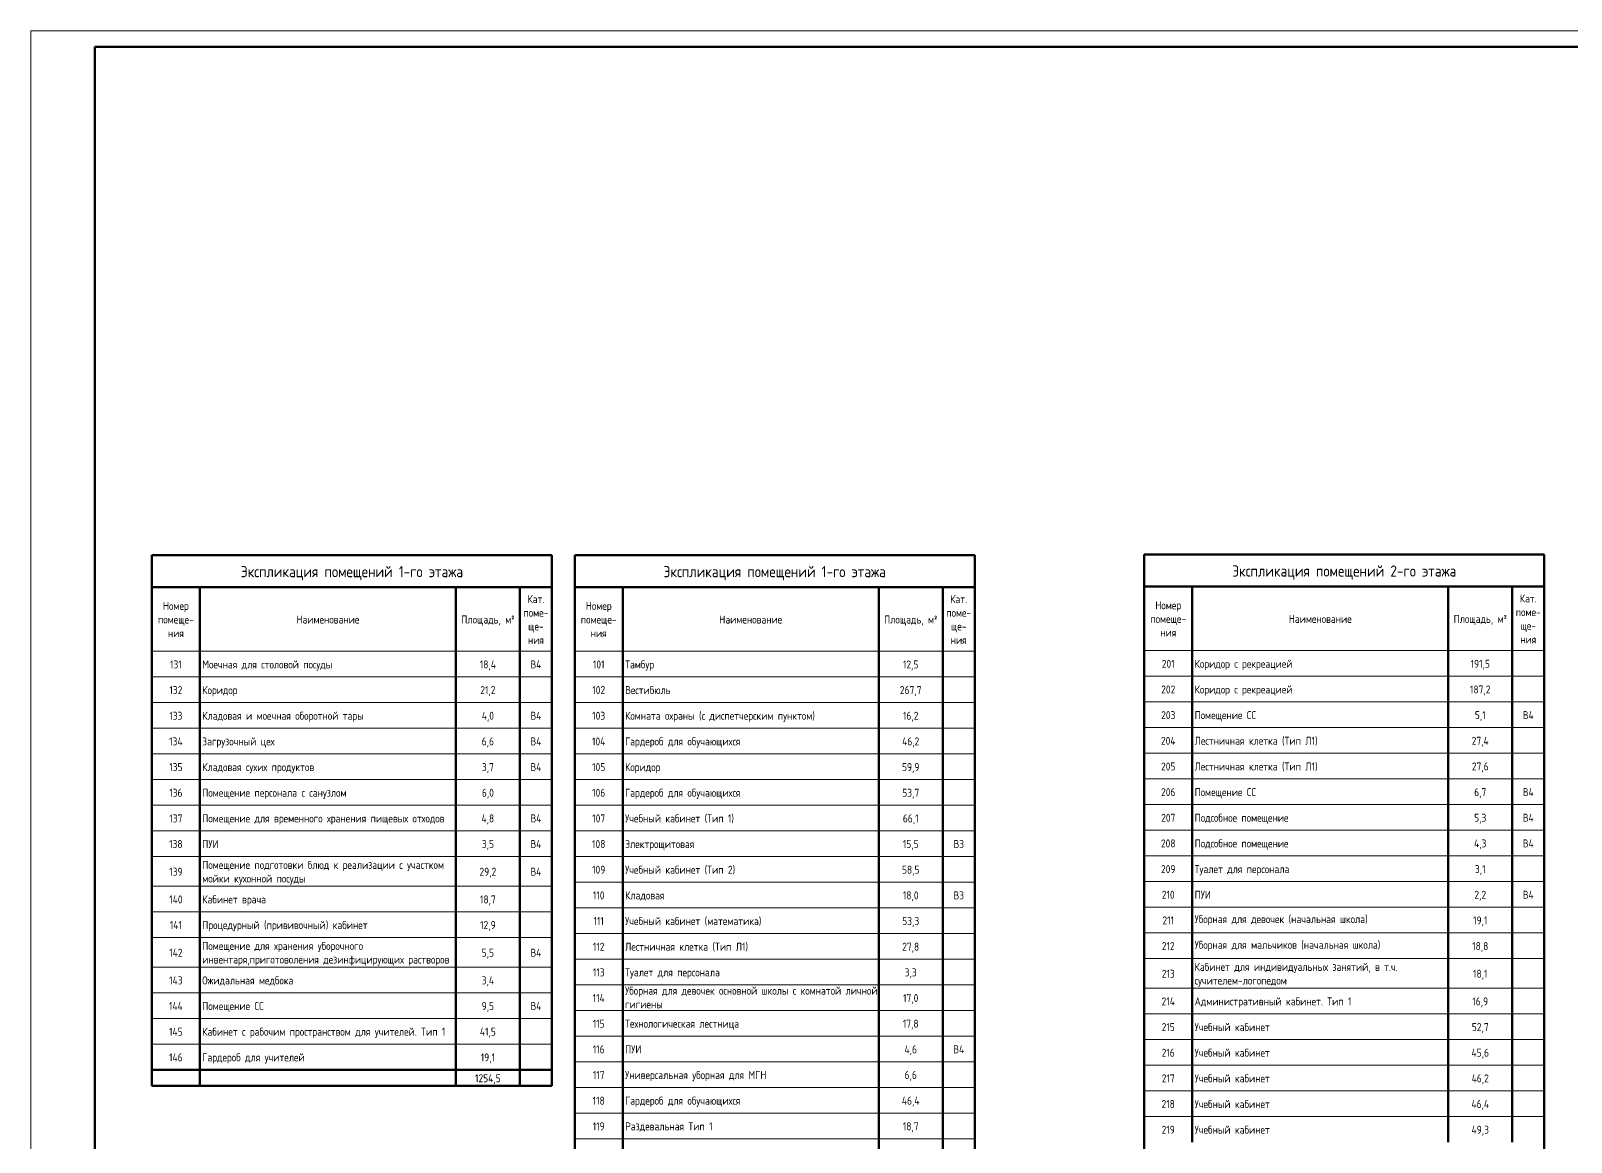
# Paper-space layout 'Лист1-Лист 22' of a CAD drawing. Header units: millimetres. Extents: x -841 to 0, y 0 to 594.
# Drawn here: x -841 to -359.6, y 246.7 to 594 of the extents above; entities that cross this region are included whole.
import ezdxf

# ---------------------------------------------------------------- set-up
doc = ezdxf.new("R2010")
doc.units = ezdxf.units.MM
doc.layers.add('Графика', color=7, linetype='Continuous', lineweight=20)
doc.layers.add('Основная надпись', color=7, linetype='Continuous', lineweight=30)
doc.layers.add('Линии', color=7, linetype='Continuous', lineweight=9, true_color=0x00a600)
doc.styles.add('GOST Common_10', font='GOST_Common.ttf', dxfattribs={"width": 0.9, "height": 2.5})
doc.styles.add('GOST Common_11', font='GOST_Common.ttf', dxfattribs={"width": 0.9, "height": 2.5})
doc.styles.add('GOST Common_8', font='GOST_Common.ttf', dxfattribs={"width": 0.9, "height": 5})
doc.styles.add('GOST Common_9', font='GOST_Common.ttf', dxfattribs={"width": 0.9, "height": 3.5})

# ---------------------------------------------------------------- blocks, each defined once
blk = doc.blocks.new('ADSK_ОсновнаяНадпись_АК и Партнеры - Форма 3-3901144-План потолков 4-го этажа')
at = {"layer": 'Основная надпись', "lineweight": 20}
for q in [(-1033, -148.5), (-192, 445.5)]:
    blk.add_line((-1033, 445.5), q, dxfattribs=at)
at = {"layer": 'Основная надпись', "lineweight": 50}
for p, q in [((-1013, 440.5), (-1013, -143.5)), ((-197, 440.5), (-1013, 440.5))]:
    blk.add_line(p, q, dxfattribs=at)

psp = doc.layouts.new('Лист1-Лист 22')

# ---------------------------------------------------------------- linework, layer by layer
at = {"layer": 'Линии', "color": 7, "lineweight": 50}
for p, q in [((-803.17, 430.16), (-803.17, 420.16)), ((-678.16, 430.16), (-803.17, 430.16)), ((-678.16, 420.16), (-678.16, 430.16)), ((-671.04, 430.16), (-671.04, 420.16)), ((-546.04, 430.16), (-671.04, 430.16)), ((-546.04, 420.16), (-546.04, 430.16)), ((-493.07, 430.36), (-493.07, 420.36)), ((-368.06, 430.36), (-493.07, 430.36)), ((-368.06, 420.36), (-368.06, 430.36)), ((-803.17, 420.16), (-803.17, 264.3)), ((-803.17, 420.16), (-678.16, 420.16)), ((-788.17, 420.16), (-788.17, 400.12)), ((-708.17, 420.16), (-708.17, 400.12)), ((-688.17, 420.16), (-688.17, 400.12)), ((-678.17, 420.16), (-678.17, 400.12)), ((-678.16, 420.16), (-678.16, 264.3)), ((-671.04, 420.16), (-671.04, 159.56)), ((-671.04, 420.16), (-546.04, 420.16)), ((-656.04, 420.16), (-656.04, 400.12)), ((-576.04, 420.16), (-576.04, 400.12)), ((-556.04, 420.16), (-556.04, 400.12)), ((-546.04, 420.16), (-546.04, 159.56)), ((-546.04, 420.16), (-546.04, 400.12)), ((-493.07, 420.36), (-493.07, 177.55)), ((-493.07, 420.36), (-368.06, 420.36)), ((-478.07, 420.36), (-478.07, 400.31)), ((-398.07, 420.36), (-398.07, 400.31)), ((-378.07, 420.36), (-378.07, 400.31)), ((-368.07, 420.36), (-368.07, 400.31)), ((-368.06, 420.36), (-368.06, 177.55)), ((-788.17, 400.12), (-788.17, 392.1)), ((-708.17, 400.12), (-708.17, 392.1)), ((-688.17, 400.12), (-688.17, 392.1)), ((-678.17, 400.12), (-678.17, 392.1)), ((-656.04, 400.12), (-656.04, 392.1)), ((-576.04, 400.12), (-576.04, 392.1)), ((-556.04, 400.12), (-556.04, 392.1)), ((-546.04, 400.12), (-546.04, 392.1)), ((-478.07, 400.31), (-478.07, 392.29)), ((-398.07, 400.31), (-398.07, 392.29)), ((-378.07, 400.31), (-378.07, 392.29)), ((-368.07, 400.31), (-368.07, 392.29)), ((-788.17, 392.1), (-788.17, 384.08)), ((-708.17, 392.1), (-708.17, 384.08)), ((-688.17, 392.1), (-688.17, 384.08)), ((-678.17, 392.1), (-678.17, 384.08)), ((-656.04, 392.1), (-656.04, 384.08)), ((-576.04, 392.1), (-576.04, 384.08)), ((-556.04, 392.1), (-556.04, 384.08)), ((-546.04, 392.1), (-546.04, 384.08)), ((-478.07, 392.29), (-478.07, 384.27)), ((-398.07, 392.29), (-398.07, 384.27)), ((-378.07, 392.29), (-378.07, 384.27)), ((-368.07, 392.29), (-368.07, 384.27)), ((-788.17, 384.08), (-788.17, 376.06)), ((-708.17, 384.08), (-708.17, 376.06)), ((-688.17, 384.08), (-688.17, 376.06)), ((-678.17, 384.08), (-678.17, 376.06)), ((-656.04, 384.08), (-656.04, 376.06)), ((-576.04, 384.08), (-576.04, 376.06)), ((-556.04, 384.08), (-556.04, 376.06)), ((-546.04, 384.08), (-546.04, 376.06)), ((-478.07, 384.27), (-478.07, 376.25)), ((-398.07, 384.27), (-398.07, 376.25)), ((-378.07, 384.27), (-378.07, 376.25)), ((-368.07, 384.27), (-368.07, 376.25)), ((-788.17, 376.06), (-788.17, 368.04)), ((-708.17, 376.06), (-708.17, 368.04)), ((-688.17, 376.06), (-688.17, 368.04)), ((-678.17, 376.06), (-678.17, 368.04)), ((-656.04, 376.06), (-656.04, 368.04)), ((-576.04, 376.06), (-576.04, 368.04)), ((-556.04, 376.06), (-556.04, 368.04)), ((-546.04, 376.06), (-546.04, 368.04)), ((-478.07, 376.25), (-478.07, 368.24)), ((-398.07, 376.25), (-398.07, 368.24)), ((-378.07, 376.25), (-378.07, 368.24)), ((-368.07, 376.25), (-368.07, 368.24)), ((-788.17, 368.04), (-788.17, 360.03)), ((-708.17, 368.04), (-708.17, 360.03)), ((-688.17, 368.04), (-688.17, 360.03)), ((-678.17, 368.04), (-678.17, 360.03)), ((-656.04, 368.04), (-656.04, 360.03)), ((-576.04, 368.04), (-576.04, 360.03)), ((-556.04, 368.04), (-556.04, 360.03)), ((-546.04, 368.04), (-546.04, 360.03)), ((-478.07, 368.24), (-478.07, 360.22)), ((-398.07, 368.24), (-398.07, 360.22)), ((-378.07, 368.24), (-378.07, 360.22)), ((-368.07, 368.24), (-368.07, 360.22)), ((-788.17, 360.03), (-788.17, 352.01)), ((-708.17, 360.03), (-708.17, 352.01)), ((-688.17, 360.03), (-688.17, 352.01)), ((-678.17, 360.03), (-678.17, 352.01)), ((-656.04, 360.03), (-656.04, 352.01)), ((-576.04, 360.03), (-576.04, 352.01)), ((-556.04, 360.03), (-556.04, 352.01)), ((-546.04, 360.03), (-546.04, 352.01)), ((-478.07, 360.22), (-478.07, 352.2)), ((-398.07, 360.22), (-398.07, 352.2)), ((-378.07, 360.22), (-378.07, 352.2)), ((-368.07, 360.22), (-368.07, 352.2)), ((-788.17, 352.01), (-788.17, 343.99)), ((-708.17, 352.01), (-708.17, 343.99)), ((-688.17, 352.01), (-688.17, 343.99)), ((-678.17, 352.01), (-678.17, 343.99)), ((-656.04, 352.01), (-656.04, 343.99)), ((-576.04, 352.01), (-576.04, 343.99)), ((-556.04, 352.01), (-556.04, 343.99)), ((-546.04, 352.01), (-546.04, 343.99)), ((-478.07, 352.2), (-478.07, 344.18)), ((-398.07, 352.2), (-398.07, 344.18)), ((-378.07, 352.2), (-378.07, 344.18)), ((-368.07, 352.2), (-368.07, 344.18)), ((-788.17, 343.99), (-788.17, 335.97)), ((-708.17, 343.99), (-708.17, 335.97)), ((-688.17, 343.99), (-688.17, 335.97)), ((-678.17, 343.99), (-678.17, 335.97)), ((-656.04, 343.99), (-656.04, 335.97)), ((-576.04, 343.99), (-576.04, 335.97)), ((-556.04, 343.99), (-556.04, 335.97)), ((-546.04, 343.99), (-546.04, 335.97)), ((-478.07, 344.18), (-478.07, 336.16)), ((-398.07, 344.18), (-398.07, 336.16)), ((-378.07, 344.18), (-378.07, 336.16)), ((-368.07, 344.18), (-368.07, 336.16)), ((-788.17, 335.97), (-788.17, 326.7)), ((-708.17, 335.97), (-708.17, 326.7)), ((-688.17, 335.97), (-688.17, 326.7)), ((-678.17, 335.97), (-678.17, 326.7)), ((-656.04, 335.97), (-656.04, 327.95)), ((-576.04, 335.97), (-576.04, 327.95)), ((-556.04, 335.97), (-556.04, 327.95)), ((-546.04, 335.97), (-546.04, 327.95)), ((-478.07, 336.16), (-478.07, 328.14)), ((-398.07, 336.16), (-398.07, 328.14)), ((-378.07, 336.16), (-378.07, 328.14)), ((-368.07, 336.16), (-368.07, 328.14)), ((-656.04, 327.95), (-656.04, 319.93)), ((-576.04, 327.95), (-576.04, 319.93)), ((-556.04, 327.95), (-556.04, 319.93)), ((-546.04, 327.95), (-546.04, 319.93)), ((-478.07, 328.14), (-478.07, 320.13)), ((-398.07, 328.14), (-398.07, 320.13)), ((-378.07, 328.14), (-378.07, 320.13)), ((-368.07, 328.14), (-368.07, 320.13)), ((-788.17, 326.7), (-788.17, 318.68)), ((-708.17, 326.7), (-708.17, 318.68)), ((-688.17, 326.7), (-688.17, 318.68)), ((-678.17, 326.7), (-678.17, 318.68)), ((-788.17, 318.68), (-788.17, 310.66)), ((-708.17, 318.68), (-708.17, 310.66)), ((-688.17, 318.68), (-688.17, 310.66)), ((-678.17, 318.68), (-678.17, 310.66)), ((-656.04, 319.93), (-656.04, 311.91)), ((-576.04, 319.93), (-576.04, 311.91)), ((-556.04, 319.93), (-556.04, 311.91)), ((-546.04, 319.93), (-546.04, 311.91)), ((-478.07, 320.13), (-478.07, 312.11)), ((-398.07, 320.13), (-398.07, 312.11)), ((-378.07, 320.13), (-378.07, 312.11)), ((-368.07, 320.13), (-368.07, 312.11)), ((-788.17, 310.66), (-788.17, 301.39)), ((-708.17, 310.66), (-708.17, 301.39)), ((-688.17, 310.66), (-688.17, 301.39)), ((-678.17, 310.66), (-678.17, 301.39)), ((-656.04, 311.91), (-656.04, 303.9)), ((-576.04, 311.91), (-576.04, 303.9)), ((-556.04, 311.91), (-556.04, 303.9)), ((-546.04, 311.91), (-546.04, 303.9)), ((-478.07, 312.11), (-478.07, 304.09)), ((-398.07, 312.11), (-398.07, 304.09)), ((-378.07, 312.11), (-378.07, 304.09)), ((-368.07, 312.11), (-368.07, 304.09)), ((-656.04, 303.9), (-656.04, 295.88)), ((-576.04, 303.9), (-576.04, 295.88)), ((-556.04, 303.9), (-556.04, 295.88)), ((-546.04, 303.9), (-546.04, 295.88)), ((-478.07, 304.09), (-478.07, 294.82)), ((-398.07, 304.09), (-398.07, 294.82)), ((-378.07, 304.09), (-378.07, 294.82)), ((-368.07, 304.09), (-368.07, 294.82)), ((-788.17, 301.39), (-788.17, 293.37)), ((-708.17, 301.39), (-708.17, 293.37)), ((-688.17, 301.39), (-688.17, 293.37)), ((-678.17, 301.39), (-678.17, 293.37)), ((-656.04, 295.88), (-656.04, 287.86)), ((-576.04, 295.88), (-576.04, 287.86)), ((-556.04, 295.88), (-556.04, 287.86)), ((-546.04, 295.88), (-546.04, 287.86)), ((-478.07, 294.82), (-478.07, 286.8)), ((-398.07, 294.82), (-398.07, 286.8)), ((-378.07, 294.82), (-378.07, 286.8)), ((-368.07, 294.82), (-368.07, 286.8)), ((-788.17, 293.37), (-788.17, 285.35)), ((-708.17, 293.37), (-708.17, 285.35)), ((-688.17, 293.37), (-688.17, 285.35)), ((-678.17, 293.37), (-678.17, 285.35)), ((-788.17, 285.35), (-788.17, 277.33)), ((-708.17, 285.35), (-708.17, 277.33)), ((-688.17, 285.35), (-688.17, 277.33)), ((-678.17, 285.35), (-678.17, 277.33)), ((-656.04, 287.86), (-656.04, 279.84)), ((-576.04, 287.86), (-576.04, 279.84)), ((-556.04, 287.86), (-556.04, 279.84)), ((-546.04, 287.86), (-546.04, 279.84)), ((-478.07, 286.8), (-478.07, 278.78)), ((-398.07, 286.8), (-398.07, 278.78)), ((-378.07, 286.8), (-378.07, 278.78)), ((-368.07, 286.8), (-368.07, 278.78)), ((-656.04, 279.84), (-656.04, 271.82)), ((-576.04, 279.84), (-576.04, 271.82)), ((-556.04, 279.84), (-556.04, 271.82)), ((-546.04, 279.84), (-546.04, 271.82)), ((-788.17, 277.33), (-788.17, 269.31)), ((-708.17, 277.33), (-708.17, 269.31)), ((-688.17, 277.33), (-688.17, 269.31)), ((-678.17, 277.33), (-678.17, 269.31)), ((-478.07, 278.78), (-478.07, 270.76)), ((-398.07, 278.78), (-398.07, 270.76)), ((-378.07, 278.78), (-378.07, 270.76)), ((-368.07, 278.78), (-368.07, 270.76)), ((-656.04, 271.82), (-656.04, 263.8)), ((-576.04, 271.82), (-576.04, 263.8)), ((-556.04, 271.82), (-556.04, 263.8)), ((-546.04, 271.82), (-546.04, 263.8)), ((-478.07, 270.76), (-478.07, 262.74)), ((-398.07, 270.76), (-398.07, 262.74)), ((-378.07, 270.76), (-378.07, 262.74)), ((-368.07, 270.76), (-368.07, 262.74)), ((-788.17, 269.31), (-803.17, 269.31)), ((-708.17, 269.31), (-788.17, 269.31)), ((-788.17, 269.31), (-788.17, 264.3)), ((-688.17, 269.31), (-708.17, 269.31)), ((-708.17, 269.31), (-708.17, 264.3)), ((-678.17, 269.31), (-688.17, 269.31)), ((-688.17, 269.31), (-688.17, 264.3)), ((-678.17, 269.31), (-678.17, 264.3)), ((-678.16, 264.3), (-803.17, 264.3)), ((-656.04, 263.8), (-656.04, 255.79)), ((-576.04, 263.8), (-576.04, 255.79)), ((-556.04, 263.8), (-556.04, 255.79)), ((-546.04, 263.8), (-546.04, 255.79)), ((-478.07, 262.74), (-478.07, 254.72)), ((-398.07, 262.74), (-398.07, 254.72)), ((-378.07, 262.74), (-378.07, 254.72)), ((-368.07, 262.74), (-368.07, 254.72)), ((-656.04, 255.79), (-656.04, 247.77)), ((-576.04, 255.79), (-576.04, 247.77)), ((-556.04, 255.79), (-556.04, 247.77)), ((-546.04, 255.79), (-546.04, 247.77)), ((-478.07, 254.72), (-478.07, 246.7)), ((-398.07, 254.72), (-398.07, 246.7)), ((-378.07, 254.72), (-378.07, 246.7)), ((-368.07, 254.72), (-368.07, 246.7)), ((-656.04, 247.77), (-656.04, 239.75)), ((-576.04, 247.77), (-576.04, 239.75)), ((-556.04, 247.77), (-556.04, 239.75)), ((-546.04, 247.77), (-546.04, 239.75))]:
    psp.add_line(p, q, dxfattribs=at)
at = {"layer": 'Линии', "color": 7, "lineweight": 20}
for p, q in [((-788.17, 400.12), (-803.17, 400.12)), ((-708.17, 400.12), (-788.17, 400.12)), ((-688.17, 400.12), (-708.17, 400.12)), ((-678.17, 400.12), (-688.17, 400.12)), ((-656.04, 400.12), (-671.04, 400.12)), ((-576.04, 400.12), (-656.04, 400.12)), ((-556.04, 400.12), (-576.04, 400.12)), ((-546.04, 400.12), (-556.04, 400.12)), ((-478.07, 400.31), (-493.07, 400.31)), ((-398.07, 400.31), (-478.07, 400.31)), ((-378.07, 400.31), (-398.07, 400.31)), ((-368.07, 400.31), (-378.07, 400.31)), ((-788.17, 392.1), (-803.17, 392.1)), ((-708.17, 392.1), (-788.17, 392.1)), ((-688.17, 392.1), (-708.17, 392.1)), ((-678.17, 392.1), (-688.17, 392.1)), ((-656.04, 392.1), (-671.04, 392.1)), ((-576.04, 392.1), (-656.04, 392.1)), ((-556.04, 392.1), (-576.04, 392.1)), ((-546.04, 392.1), (-556.04, 392.1)), ((-478.07, 392.29), (-493.07, 392.29)), ((-398.07, 392.29), (-478.07, 392.29)), ((-378.07, 392.29), (-398.07, 392.29)), ((-368.07, 392.29), (-378.07, 392.29)), ((-788.17, 384.08), (-803.17, 384.08)), ((-708.17, 384.08), (-788.17, 384.08)), ((-688.17, 384.08), (-708.17, 384.08)), ((-678.17, 384.08), (-688.17, 384.08)), ((-656.04, 384.08), (-671.04, 384.08)), ((-576.04, 384.08), (-656.04, 384.08)), ((-556.04, 384.08), (-576.04, 384.08)), ((-546.04, 384.08), (-556.04, 384.08)), ((-478.07, 384.27), (-493.07, 384.27)), ((-398.07, 384.27), (-478.07, 384.27)), ((-378.07, 384.27), (-398.07, 384.27)), ((-368.07, 384.27), (-378.07, 384.27)), ((-788.17, 376.06), (-803.17, 376.06)), ((-708.17, 376.06), (-788.17, 376.06)), ((-688.17, 376.06), (-708.17, 376.06)), ((-678.17, 376.06), (-688.17, 376.06)), ((-656.04, 376.06), (-671.04, 376.06)), ((-576.04, 376.06), (-656.04, 376.06)), ((-556.04, 376.06), (-576.04, 376.06)), ((-546.04, 376.06), (-556.04, 376.06)), ((-478.07, 376.25), (-493.07, 376.25)), ((-398.07, 376.25), (-478.07, 376.25)), ((-378.07, 376.25), (-398.07, 376.25)), ((-368.07, 376.25), (-378.07, 376.25)), ((-788.17, 368.04), (-803.17, 368.04)), ((-708.17, 368.04), (-788.17, 368.04)), ((-688.17, 368.04), (-708.17, 368.04)), ((-678.17, 368.04), (-688.17, 368.04)), ((-656.04, 368.04), (-671.04, 368.04)), ((-576.04, 368.04), (-656.04, 368.04)), ((-556.04, 368.04), (-576.04, 368.04)), ((-546.04, 368.04), (-556.04, 368.04)), ((-478.07, 368.24), (-493.07, 368.24)), ((-398.07, 368.24), (-478.07, 368.24)), ((-378.07, 368.24), (-398.07, 368.24)), ((-368.07, 368.24), (-378.07, 368.24)), ((-788.17, 360.03), (-803.17, 360.03)), ((-708.17, 360.03), (-788.17, 360.03)), ((-688.17, 360.03), (-708.17, 360.03)), ((-678.17, 360.03), (-688.17, 360.03)), ((-656.04, 360.03), (-671.04, 360.03)), ((-576.04, 360.03), (-656.04, 360.03)), ((-556.04, 360.03), (-576.04, 360.03)), ((-546.04, 360.03), (-556.04, 360.03)), ((-478.07, 360.22), (-493.07, 360.22)), ((-398.07, 360.22), (-478.07, 360.22)), ((-378.07, 360.22), (-398.07, 360.22)), ((-368.07, 360.22), (-378.07, 360.22)), ((-788.17, 352.01), (-803.17, 352.01)), ((-708.17, 352.01), (-788.17, 352.01)), ((-688.17, 352.01), (-708.17, 352.01)), ((-678.17, 352.01), (-688.17, 352.01)), ((-656.04, 352.01), (-671.04, 352.01)), ((-576.04, 352.01), (-656.04, 352.01)), ((-556.04, 352.01), (-576.04, 352.01)), ((-546.04, 352.01), (-556.04, 352.01)), ((-478.07, 352.2), (-493.07, 352.2)), ((-398.07, 352.2), (-478.07, 352.2)), ((-378.07, 352.2), (-398.07, 352.2)), ((-368.07, 352.2), (-378.07, 352.2)), ((-788.17, 343.99), (-803.17, 343.99)), ((-708.17, 343.99), (-788.17, 343.99)), ((-688.17, 343.99), (-708.17, 343.99)), ((-678.17, 343.99), (-688.17, 343.99)), ((-656.04, 343.99), (-671.04, 343.99)), ((-576.04, 343.99), (-656.04, 343.99)), ((-556.04, 343.99), (-576.04, 343.99)), ((-546.04, 343.99), (-556.04, 343.99)), ((-478.07, 344.18), (-493.07, 344.18)), ((-398.07, 344.18), (-478.07, 344.18)), ((-378.07, 344.18), (-398.07, 344.18)), ((-368.07, 344.18), (-378.07, 344.18)), ((-788.17, 335.97), (-803.17, 335.97)), ((-708.17, 335.97), (-788.17, 335.97)), ((-688.17, 335.97), (-708.17, 335.97)), ((-678.17, 335.97), (-688.17, 335.97)), ((-656.04, 335.97), (-671.04, 335.97)), ((-576.04, 335.97), (-656.04, 335.97)), ((-556.04, 335.97), (-576.04, 335.97)), ((-546.04, 335.97), (-556.04, 335.97)), ((-478.07, 336.16), (-493.07, 336.16)), ((-398.07, 336.16), (-478.07, 336.16)), ((-378.07, 336.16), (-398.07, 336.16)), ((-368.07, 336.16), (-378.07, 336.16)), ((-656.04, 327.95), (-671.04, 327.95)), ((-576.04, 327.95), (-656.04, 327.95)), ((-556.04, 327.95), (-576.04, 327.95)), ((-546.04, 327.95), (-556.04, 327.95)), ((-478.07, 328.14), (-493.07, 328.14)), ((-398.07, 328.14), (-478.07, 328.14)), ((-378.07, 328.14), (-398.07, 328.14)), ((-368.07, 328.14), (-378.07, 328.14)), ((-788.17, 326.7), (-803.17, 326.7)), ((-708.17, 326.7), (-788.17, 326.7)), ((-688.17, 326.7), (-708.17, 326.7)), ((-678.17, 326.7), (-688.17, 326.7)), ((-788.17, 318.68), (-803.17, 318.68)), ((-708.17, 318.68), (-788.17, 318.68)), ((-688.17, 318.68), (-708.17, 318.68)), ((-678.17, 318.68), (-688.17, 318.68)), ((-656.04, 319.93), (-671.04, 319.93)), ((-576.04, 319.93), (-656.04, 319.93)), ((-556.04, 319.93), (-576.04, 319.93)), ((-546.04, 319.93), (-556.04, 319.93)), ((-478.07, 320.13), (-493.07, 320.13)), ((-398.07, 320.13), (-478.07, 320.13)), ((-378.07, 320.13), (-398.07, 320.13)), ((-368.07, 320.13), (-378.07, 320.13)), ((-788.17, 310.66), (-803.17, 310.66)), ((-708.17, 310.66), (-788.17, 310.66)), ((-688.17, 310.66), (-708.17, 310.66)), ((-678.17, 310.66), (-688.17, 310.66)), ((-656.04, 311.91), (-671.04, 311.91)), ((-576.04, 311.91), (-656.04, 311.91)), ((-556.04, 311.91), (-576.04, 311.91)), ((-546.04, 311.91), (-556.04, 311.91)), ((-478.07, 312.11), (-493.07, 312.11)), ((-398.07, 312.11), (-478.07, 312.11)), ((-378.07, 312.11), (-398.07, 312.11)), ((-368.07, 312.11), (-378.07, 312.11)), ((-656.04, 303.9), (-671.04, 303.9)), ((-576.04, 303.9), (-656.04, 303.9)), ((-556.04, 303.9), (-576.04, 303.9)), ((-546.04, 303.9), (-556.04, 303.9)), ((-478.07, 304.09), (-493.07, 304.09)), ((-398.07, 304.09), (-478.07, 304.09)), ((-378.07, 304.09), (-398.07, 304.09)), ((-368.07, 304.09), (-378.07, 304.09)), ((-788.17, 301.39), (-803.17, 301.39)), ((-708.17, 301.39), (-788.17, 301.39)), ((-688.17, 301.39), (-708.17, 301.39)), ((-678.17, 301.39), (-688.17, 301.39)), ((-656.04, 295.88), (-671.04, 295.88)), ((-576.04, 295.88), (-656.04, 295.88)), ((-556.04, 295.88), (-576.04, 295.88)), ((-546.04, 295.88), (-556.04, 295.88)), ((-478.07, 294.82), (-493.07, 294.82)), ((-398.07, 294.82), (-478.07, 294.82)), ((-378.07, 294.82), (-398.07, 294.82)), ((-368.07, 294.82), (-378.07, 294.82)), ((-788.17, 293.37), (-803.17, 293.37)), ((-708.17, 293.37), (-788.17, 293.37)), ((-688.17, 293.37), (-708.17, 293.37)), ((-678.17, 293.37), (-688.17, 293.37)), ((-788.17, 285.35), (-803.17, 285.35)), ((-708.17, 285.35), (-788.17, 285.35)), ((-688.17, 285.35), (-708.17, 285.35)), ((-678.17, 285.35), (-688.17, 285.35)), ((-656.04, 287.86), (-671.04, 287.86)), ((-576.04, 287.86), (-656.04, 287.86)), ((-556.04, 287.86), (-576.04, 287.86)), ((-546.04, 287.86), (-556.04, 287.86)), ((-478.07, 286.8), (-493.07, 286.8)), ((-398.07, 286.8), (-478.07, 286.8)), ((-378.07, 286.8), (-398.07, 286.8)), ((-368.07, 286.8), (-378.07, 286.8)), ((-656.04, 279.84), (-671.04, 279.84)), ((-576.04, 279.84), (-656.04, 279.84)), ((-556.04, 279.84), (-576.04, 279.84)), ((-546.04, 279.84), (-556.04, 279.84)), ((-788.17, 277.33), (-803.17, 277.33)), ((-708.17, 277.33), (-788.17, 277.33)), ((-688.17, 277.33), (-708.17, 277.33)), ((-678.17, 277.33), (-688.17, 277.33)), ((-478.07, 278.78), (-493.07, 278.78)), ((-398.07, 278.78), (-478.07, 278.78)), ((-378.07, 278.78), (-398.07, 278.78)), ((-368.07, 278.78), (-378.07, 278.78)), ((-656.04, 271.82), (-671.04, 271.82)), ((-576.04, 271.82), (-656.04, 271.82)), ((-556.04, 271.82), (-576.04, 271.82)), ((-546.04, 271.82), (-556.04, 271.82)), ((-478.07, 270.76), (-493.07, 270.76)), ((-398.07, 270.76), (-478.07, 270.76)), ((-378.07, 270.76), (-398.07, 270.76)), ((-368.07, 270.76), (-378.07, 270.76)), ((-656.04, 263.8), (-671.04, 263.8)), ((-576.04, 263.8), (-656.04, 263.8)), ((-556.04, 263.8), (-576.04, 263.8)), ((-546.04, 263.8), (-556.04, 263.8)), ((-478.07, 262.74), (-493.07, 262.74)), ((-398.07, 262.74), (-478.07, 262.74)), ((-378.07, 262.74), (-398.07, 262.74)), ((-368.07, 262.74), (-378.07, 262.74)), ((-656.04, 255.79), (-671.04, 255.79)), ((-576.04, 255.79), (-656.04, 255.79)), ((-556.04, 255.79), (-576.04, 255.79)), ((-546.04, 255.79), (-556.04, 255.79)), ((-478.07, 254.72), (-493.07, 254.72)), ((-398.07, 254.72), (-478.07, 254.72)), ((-378.07, 254.72), (-398.07, 254.72)), ((-368.07, 254.72), (-378.07, 254.72)), ((-656.04, 247.77), (-671.04, 247.77)), ((-576.04, 247.77), (-656.04, 247.77)), ((-556.04, 247.77), (-576.04, 247.77)), ((-546.04, 247.77), (-556.04, 247.77))]:
    psp.add_line(p, q, dxfattribs=at)

# ---------------------------------------------------------------- block references
at = {"layer": 'Основная надпись', "lineweight": 9}
psp.add_blockref('ADSK_ОсновнаяНадпись_АК и Партнеры - Форма 3-3901144-План потолков 4-го этажа', (192, 148.5), dxfattribs=at)

# ---------------------------------------------------------------- texts
at = {"layer": 'Графика', "line_spacing_factor": 1.022761}
for s, insert, char_height, width, attachment_point, style in [('Экспликация помещений 1-го этажа', (-740.66, 426.75), 3.5, 83.7531, 2, 'GOST Common_10'), ('Экспликация помещений 1-го этажа', (-608.54, 426.75), 3.5, 83.7531, 2, 'GOST Common_10'), ('Экспликация помещений 2-го этажа', (-430.56, 426.95), 3.5, 84.4711, 2, 'GOST Common_8'), ('Номер помеще-\\Pния', (-795.67, 415.54), 2.5, 14.1803, 2, 'GOST Common_11'), ('Кат.\\Pпоме-\\Pще-\\Pния', (-683.17, 417.67), 2.5, 9.6245, 2, 'GOST Common_11'), ('Номер\\Pпомеще-\\Pния', (-663.54, 415.54), 2.5, 14.1803, 2, 'GOST Common_11'), ('Кат.\\Pпоме-\\Pще-\\Pния', (-551.04, 417.67), 2.5, 9.6245, 2, 'GOST Common_11'), ('Номер\\Pпомеще-\\Pния', (-485.57, 415.73), 2.5, 14.1803, 2, 'GOST Common_9'), ('Кат.\\Pпоме-\\Pще-\\Pния', (-373.07, 417.86), 2.5, 9.6245, 2, 'GOST Common_9'), ('Наименование', (-748.17, 411.28), 2.5, 23.5332, 2, 'GOST Common_11'), ('Площадь, м\\fGOST Common|b0|i0|c238|p34|;\\W.9;²', (-698.17, 411.28), 2.5, 20.0937, 2, 'GOST Common_11'), ('Наименование', (-616.04, 411.28), 2.5, 23.5332, 2, 'GOST Common_11'), ('Площадь, м\\fGOST Common|b0|i0|c238|p34|;\\W.9;²', (-566.04, 411.28), 2.5, 20.0937, 2, 'GOST Common_11'), ('Наименование', (-438.07, 411.47), 2.5, 23.5332, 2, 'GOST Common_9'), ('Площадь, м\\fGOST Common|b0|i0|c238|p34|;\\W.9;²', (-388.07, 411.47), 2.5, 20.0937, 2, 'GOST Common_9'), ('131', (-795.67, 397.24), 2.5, 4.586, 2, 'GOST Common_11'), ('Моечная для столовой посуды', (-787.42, 397.24), 2.5, 48.8464, 1, 'GOST Common_11'), ('18,4', (-698.17, 397.24), 2.5, 6.3057, 2, 'GOST Common_11'), ('В4', (-683.17, 397.24), 2.5, 4.2842, 2, 'GOST Common_11'), ('101', (-663.54, 397.24), 2.5, 4.586, 2, 'GOST Common_11'), ('Тамбур', (-655.29, 397.24), 2.5, 12.0381, 1, 'GOST Common_11'), ('12,5', (-566.04, 397.24), 2.5, 6.0341, 2, 'GOST Common_11'), ('201', (-485.57, 397.44), 2.5, 5.0989, 2, 'GOST Common_9'), ('Коридор с рекреацией', (-477.32, 397.44), 2.5, 36.1144, 1, 'GOST Common_9'), ('191,5', (-388.07, 397.44), 2.5, 7.3918, 2, 'GOST Common_9'), ('132', (-795.67, 389.23), 2.5, 5.0989, 2, 'GOST Common_11'), ('Коридор', (-787.42, 389.23), 2.5, 13.3656, 1, 'GOST Common_11'), ('21,2', (-698.17, 389.23), 2.5, 6.0341, 2, 'GOST Common_11'), ('102', (-663.54, 389.23), 2.5, 5.0989, 2, 'GOST Common_11'), ('Вестибюль', (-655.29, 389.23), 2.5, 17.8309, 1, 'GOST Common_11'), ('267,7', (-566.04, 389.23), 2.5, 8.4176, 2, 'GOST Common_11'), ('202', (-485.57, 389.42), 2.5, 5.6118, 2, 'GOST Common_9'), ('Коридор с рекреацией', (-477.32, 389.42), 2.5, 36.1144, 1, 'GOST Common_9'), ('187,2', (-388.07, 389.42), 2.5, 7.9047, 2, 'GOST Common_9'), ('133', (-795.67, 381.21), 2.5, 5.0989, 2, 'GOST Common_11'), ('Кладовая и моечная оборотной тары', (-787.42, 381.21), 2.5, 60.9751, 1, 'GOST Common_11'), ('4,0', (-698.17, 381.21), 2.5, 4.948, 2, 'GOST Common_11'), ('В4', (-683.17, 381.21), 2.5, 4.2842, 2, 'GOST Common_11'), ('103', (-663.54, 381.21), 2.5, 5.0989, 2, 'GOST Common_11'), ('Комната охраны (с диспетчерским пунктом)', (-655.29, 381.21), 2.5, 72.5908, 1, 'GOST Common_11'), ('16,2', (-566.04, 381.21), 2.5, 6.0341, 2, 'GOST Common_11'), ('203', (-485.57, 381.4), 2.5, 5.6118, 2, 'GOST Common_9'), ('Помещение СС', (-477.32, 381.4), 2.5, 22.8694, 1, 'GOST Common_9'), ('5,1', (-388.07, 381.4), 2.5, 4.1636, 2, 'GOST Common_9'), ('В4', (-373.07, 381.4), 2.5, 4.2842, 2, 'GOST Common_9'), ('134', (-795.67, 373.19), 2.5, 5.3704, 2, 'GOST Common_11'), ('Загрузочный цех', (-787.42, 373.19), 2.5, 27.9683, 1, 'GOST Common_11'), ('6,6', (-698.17, 373.19), 2.5, 4.6765, 2, 'GOST Common_11'), ('В4', (-683.17, 373.19), 2.5, 4.2842, 2, 'GOST Common_11'), ('104', (-663.54, 373.19), 2.5, 5.3704, 2, 'GOST Common_11'), ('Гардероб для обучающихся', (-655.29, 373.19), 2.5, 44.5622, 1, 'GOST Common_11'), ('46,2', (-566.04, 373.19), 2.5, 6.8186, 2, 'GOST Common_11'), ('204', (-485.57, 373.38), 2.5, 5.8833, 2, 'GOST Common_9'), ('Лестничная клетка (Тип Л1)', (-477.32, 373.38), 2.5, 45.9501, 1, 'GOST Common_9'), ('27,4', (-388.07, 373.38), 2.5, 6.8186, 2, 'GOST Common_9'), ('135', (-795.67, 365.17), 2.5, 5.0989, 2, 'GOST Common_11'), ('Кладовая сухих продуктов', (-787.42, 365.17), 2.5, 44.1398, 1, 'GOST Common_11'), ('3,7', (-698.17, 365.17), 2.5, 4.6765, 2, 'GOST Common_11'), ('В4', (-683.17, 365.17), 2.5, 4.2842, 2, 'GOST Common_11'), ('105', (-663.54, 365.17), 2.5, 5.0989, 2, 'GOST Common_11'), ('Коридор', (-655.29, 365.17), 2.5, 13.3656, 1, 'GOST Common_11'), ('59,9', (-566.04, 365.17), 2.5, 6.5471, 2, 'GOST Common_11'), ('205', (-485.57, 365.36), 2.5, 5.6118, 2, 'GOST Common_9'), ('Лестничная клетка (Тип Л1)', (-477.32, 365.36), 2.5, 45.9501, 1, 'GOST Common_9'), ('27,6', (-388.07, 365.36), 2.5, 6.5471, 2, 'GOST Common_9'), ('136', (-795.67, 357.15), 2.5, 5.0989, 2, 'GOST Common_11'), ('Помещение персонала с санузлом', (-787.42, 357.15), 2.5, 54.9108, 1, 'GOST Common_11'), ('6,0', (-698.17, 357.15), 2.5, 4.6765, 2, 'GOST Common_11'), ('106', (-663.54, 357.15), 2.5, 5.0989, 2, 'GOST Common_11'), ('Гардероб для обучающихся', (-655.29, 357.15), 2.5, 44.5622, 1, 'GOST Common_11'), ('53,7', (-566.04, 357.15), 2.5, 6.5471, 2, 'GOST Common_11'), ('206', (-485.57, 357.34), 2.5, 5.6118, 2, 'GOST Common_9'), ('Помещение СС', (-477.32, 357.34), 2.5, 22.8694, 1, 'GOST Common_9'), ('6,7', (-388.07, 357.34), 2.5, 4.6765, 2, 'GOST Common_9'), ('В4', (-373.07, 357.34), 2.5, 4.2842, 2, 'GOST Common_9'), ('137', (-795.67, 349.13), 2.5, 5.0989, 2, 'GOST Common_11'), ('Помещение для временного хранения пищевых отходов', (-787.42, 349.13), 2.5, 90.5122, 1, 'GOST Common_11'), ('4,8', (-698.17, 349.13), 2.5, 4.948, 2, 'GOST Common_11'), ('В4', (-683.17, 349.13), 2.5, 4.2842, 2, 'GOST Common_11'), ('107', (-663.54, 349.13), 2.5, 5.0989, 2, 'GOST Common_11'), ('Учебный кабинет (Тип 1)', (-655.29, 349.13), 2.5, 39.765, 1, 'GOST Common_11'), ('66,1', (-566.04, 349.13), 2.5, 6.0341, 2, 'GOST Common_11'), ('207', (-485.57, 349.33), 2.5, 5.6118, 2, 'GOST Common_9'), ('Подсобное помещение', (-477.32, 349.33), 2.5, 35.7222, 1, 'GOST Common_9'), ('5,3', (-388.07, 349.33), 2.5, 4.6765, 2, 'GOST Common_9'), ('В4', (-373.07, 349.33), 2.5, 4.2842, 2, 'GOST Common_9'), ('138', (-795.67, 341.12), 2.5, 5.0989, 2, 'GOST Common_11'), ('ПУИ', (-787.42, 341.12), 2.5, 6.4264, 1, 'GOST Common_11'), ('3,5', (-698.17, 341.12), 2.5, 4.6765, 2, 'GOST Common_11'), ('В4', (-683.17, 341.12), 2.5, 4.2842, 2, 'GOST Common_11'), ('108', (-663.54, 341.12), 2.5, 5.0989, 2, 'GOST Common_11'), ('Электрощитовая', (-655.29, 341.12), 2.5, 28.632, 1, 'GOST Common_11'), ('15,5', (-566.04, 341.12), 2.5, 6.0341, 2, 'GOST Common_11'), ('В3', (-551.04, 341.12), 2.5, 4.0127, 2, 'GOST Common_11'), ('208', (-485.57, 341.31), 2.5, 5.6118, 2, 'GOST Common_9'), ('Подсобное помещение', (-477.32, 341.31), 2.5, 35.7222, 1, 'GOST Common_9'), ('4,3', (-388.07, 341.31), 2.5, 4.948, 2, 'GOST Common_9'), ('В4', (-373.07, 341.31), 2.5, 4.2842, 2, 'GOST Common_9'), ('139', (-795.67, 332.47), 2.5, 5.0989, 2, 'GOST Common_11'), ('Помещение подготовки блюд к реализации с участком мойки кухонной посуды', (-787.42, 334.6), 2.5, 79.25, 1, 'GOST Common_11'), ('29,2', (-698.17, 332.47), 2.5, 6.5471, 2, 'GOST Common_11'), ('В4', (-683.17, 332.47), 2.5, 4.2842, 2, 'GOST Common_11'), ('109', (-663.54, 333.1), 2.5, 5.0989, 2, 'GOST Common_11'), ('Учебный кабинет (Тип 2)', (-655.29, 333.1), 2.5, 40.278, 1, 'GOST Common_11'), ('58,5', (-566.04, 333.1), 2.5, 6.5471, 2, 'GOST Common_11'), ('209', (-485.57, 333.29), 2.5, 5.6118, 2, 'GOST Common_9'), ('Туалет для персонала', (-477.32, 333.29), 2.5, 36.929, 1, 'GOST Common_9'), ('3,1', (-388.07, 333.29), 2.5, 4.1636, 2, 'GOST Common_9'), ('140', (-795.67, 323.82), 2.5, 5.3704, 2, 'GOST Common_11'), ('Кабинет врача', (-787.42, 323.82), 2.5, 25.0116, 1, 'GOST Common_11'), ('18,7', (-698.17, 323.82), 2.5, 6.0341, 2, 'GOST Common_11'), ('110', (-663.54, 325.08), 2.5, 4.586, 2, 'GOST Common_11'), ('Кладовая', (-655.29, 325.08), 2.5, 15.7793, 1, 'GOST Common_11'), ('18,0', (-566.04, 325.08), 2.5, 6.0341, 2, 'GOST Common_11'), ('В3', (-551.04, 325.08), 2.5, 4.0127, 2, 'GOST Common_11'), ('210', (-485.57, 325.27), 2.5, 5.0989, 2, 'GOST Common_9'), ('ПУИ', (-477.32, 325.27), 2.5, 6.4264, 1, 'GOST Common_9'), ('2,2', (-388.07, 325.27), 2.5, 4.6765, 2, 'GOST Common_9'), ('В4', (-373.07, 325.27), 2.5, 4.2842, 2, 'GOST Common_9'), ('Уборная для девочек (начальная школа)', (-477.32, 317.68), 2.5, 60.3861, 1, 'GOST Common_9'), ('141', (-795.67, 315.81), 2.5, 4.8575, 2, 'GOST Common_11'), ('Процедурный (прививочный) кабинет', (-787.42, 315.81), 2.5, 60.1906, 1, 'GOST Common_11'), ('12,9', (-698.17, 315.81), 2.5, 6.0341, 2, 'GOST Common_11'), ('111', (-663.54, 317.06), 2.5, 4.0731, 2, 'GOST Common_11'), ('Учебный кабинет (математика)', (-655.29, 317.06), 2.5, 52.7385, 1, 'GOST Common_11'), ('53,3', (-566.04, 317.06), 2.5, 6.5471, 2, 'GOST Common_11'), ('211', (-485.57, 317.25), 2.5, 4.586, 2, 'GOST Common_9'), ('19,1', (-388.07, 317.25), 2.5, 5.5212, 2, 'GOST Common_9'), ('Помещение для хранения уборочного инвентаря,приготоволения дезинфицирующих растворов', (-787.42, 309.29), 2.5, 80.0732, 1, 'GOST Common_11'), ('112', (-663.54, 309.04), 2.5, 4.586, 2, 'GOST Common_11'), ('Лестничная клетка (Тип Л1)', (-655.29, 309.04), 2.5, 45.9501, 1, 'GOST Common_11'), ('27,8', (-566.04, 309.04), 2.5, 6.5471, 2, 'GOST Common_11'), ('212', (-485.57, 309.23), 2.5, 5.0989, 2, 'GOST Common_9'), ('Уборная для мальчиков (начальная школа)', (-477.32, 309.63), 2.5, 64.8082, 1, 'GOST Common_9'), ('18,8', (-388.07, 309.23), 2.5, 6.0341, 2, 'GOST Common_9'), ('142', (-795.67, 307.16), 2.5, 5.3704, 2, 'GOST Common_11'), ('5,5', (-698.17, 307.16), 2.5, 4.6765, 2, 'GOST Common_11'), ('В4', (-683.17, 307.16), 2.5, 4.2842, 2, 'GOST Common_11'), ('143', (-795.67, 298.51), 2.5, 5.3704, 2, 'GOST Common_11'), ('Ожидальная медбока', (-787.42, 298.51), 2.5, 34.636, 1, 'GOST Common_11'), ('3,4', (-698.17, 298.51), 2.5, 4.948, 2, 'GOST Common_11'), ('113', (-663.54, 301.02), 2.5, 4.586, 2, 'GOST Common_11'), ('Туалет для персонала', (-655.29, 301.02), 2.5, 36.929, 1, 'GOST Common_11'), ('3,3', (-566.04, 301.02), 2.5, 4.6765, 2, 'GOST Common_11'), ('213', (-485.57, 300.59), 2.5, 5.0989, 2, 'GOST Common_9'), ('Кабинет для индивидуальных занятий, в т.ч. сучителем-логопедом', (-477.32, 302.72), 2.5, 76.2717, 1, 'GOST Common_9'), ('18,1', (-388.07, 300.59), 2.5, 5.5212, 2, 'GOST Common_9'), ('Уборная для девочек основной школы с комнатой личной гигиены', (-655.29, 295.3), 2.5, 80.6939, 1, 'GOST Common_11'), ('144', (-795.67, 290.5), 2.5, 5.6419, 2, 'GOST Common_11'), ('Помещение СС', (-787.42, 290.5), 2.5, 22.8694, 1, 'GOST Common_11'), ('9,5', (-698.17, 290.5), 2.5, 4.6765, 2, 'GOST Common_11'), ('В4', (-683.17, 290.5), 2.5, 4.2842, 2, 'GOST Common_11'), ('114', (-663.54, 293), 2.5, 4.8575, 2, 'GOST Common_11'), ('17,0', (-566.04, 293), 2.5, 6.0341, 2, 'GOST Common_11'), ('214', (-485.57, 291.94), 2.5, 5.3704, 2, 'GOST Common_9'), ('Административный кабинет. Тип 1', (-477.32, 291.94), 2.5, 56.902, 1, 'GOST Common_9'), ('16,9', (-388.07, 291.94), 2.5, 6.0341, 2, 'GOST Common_9'), ('115', (-663.54, 284.99), 2.5, 4.586, 2, 'GOST Common_11'), ('Технологическая лестница', (-655.29, 284.99), 2.5, 45.1053, 1, 'GOST Common_11'), ('17,8', (-566.04, 284.99), 2.5, 6.0341, 2, 'GOST Common_11'), ('145', (-795.67, 282.48), 2.5, 5.3704, 2, 'GOST Common_11'), ('Кабинет с рабочим пространством для учителей. Тип 1', (-787.42, 282.48), 2.5, 90.6329, 1, 'GOST Common_11'), ('41,5', (-698.17, 282.48), 2.5, 6.3057, 2, 'GOST Common_11'), ('215', (-485.57, 283.92), 2.5, 5.0989, 2, 'GOST Common_9'), ('Учебный кабинет', (-477.32, 283.92), 2.5, 28.4812, 1, 'GOST Common_9'), ('52,7', (-388.07, 283.92), 2.5, 6.5471, 2, 'GOST Common_9'), ('146', (-795.67, 274.46), 2.5, 5.3704, 2, 'GOST Common_11'), ('Гардероб для учителей', (-787.42, 274.46), 2.5, 38.2263, 1, 'GOST Common_11'), ('19,1', (-698.17, 274.46), 2.5, 5.5212, 2, 'GOST Common_11'), ('116', (-663.54, 276.97), 2.5, 4.586, 2, 'GOST Common_11'), ('ПУИ', (-655.29, 276.97), 2.5, 6.4264, 1, 'GOST Common_11'), ('4,6', (-566.04, 276.97), 2.5, 4.948, 2, 'GOST Common_11'), ('В4', (-551.04, 276.97), 2.5, 4.2842, 2, 'GOST Common_11'), ('216', (-485.57, 275.91), 2.5, 5.0989, 2, 'GOST Common_9'), ('Учебный кабинет', (-477.32, 275.91), 2.5, 28.4812, 1, 'GOST Common_9'), ('45,6', (-388.07, 275.91), 2.5, 6.8186, 2, 'GOST Common_9'), ('1254,5', (-698.17, 267.94), 2.5, 10.0469, 2, 'GOST Common_11'), ('117', (-663.54, 268.95), 2.5, 4.586, 2, 'GOST Common_11'), ('Универсальная уборная для МГН', (-655.29, 268.95), 2.5, 53.1005, 1, 'GOST Common_11'), ('6,6', (-566.04, 268.95), 2.5, 4.6765, 2, 'GOST Common_11'), ('217', (-485.57, 267.89), 2.5, 5.0989, 2, 'GOST Common_9'), ('Учебный кабинет', (-477.32, 267.89), 2.5, 28.4812, 1, 'GOST Common_9'), ('46,2', (-388.07, 267.89), 2.5, 6.8186, 2, 'GOST Common_9'), ('118', (-663.54, 260.93), 2.5, 4.586, 2, 'GOST Common_11'), ('Гардероб для обучающихся', (-655.29, 260.93), 2.5, 44.5622, 1, 'GOST Common_11'), ('46,4', (-566.04, 260.93), 2.5, 7.0901, 2, 'GOST Common_11'), ('218', (-485.57, 259.87), 2.5, 5.0989, 2, 'GOST Common_9'), ('Учебный кабинет', (-477.32, 259.87), 2.5, 28.4812, 1, 'GOST Common_9'), ('46,4', (-388.07, 259.87), 2.5, 7.0901, 2, 'GOST Common_9'), ('119', (-663.54, 252.91), 2.5, 4.586, 2, 'GOST Common_11'), ('Раздевальная Тип 1', (-655.29, 252.91), 2.5, 32.5241, 1, 'GOST Common_11'), ('18,7', (-566.04, 252.91), 2.5, 6.0341, 2, 'GOST Common_11'), ('219', (-485.57, 251.85), 2.5, 5.0989, 2, 'GOST Common_9'), ('Учебный кабинет', (-477.32, 251.85), 2.5, 28.4812, 1, 'GOST Common_9'), ('49,3', (-388.07, 251.85), 2.5, 6.8186, 2, 'GOST Common_9')]:
    psp.add_mtext(s, dxfattribs=dict(at, insert=insert, char_height=char_height, width=width, attachment_point=attachment_point, style=style))

doc.saveas('drawing.dxf')
